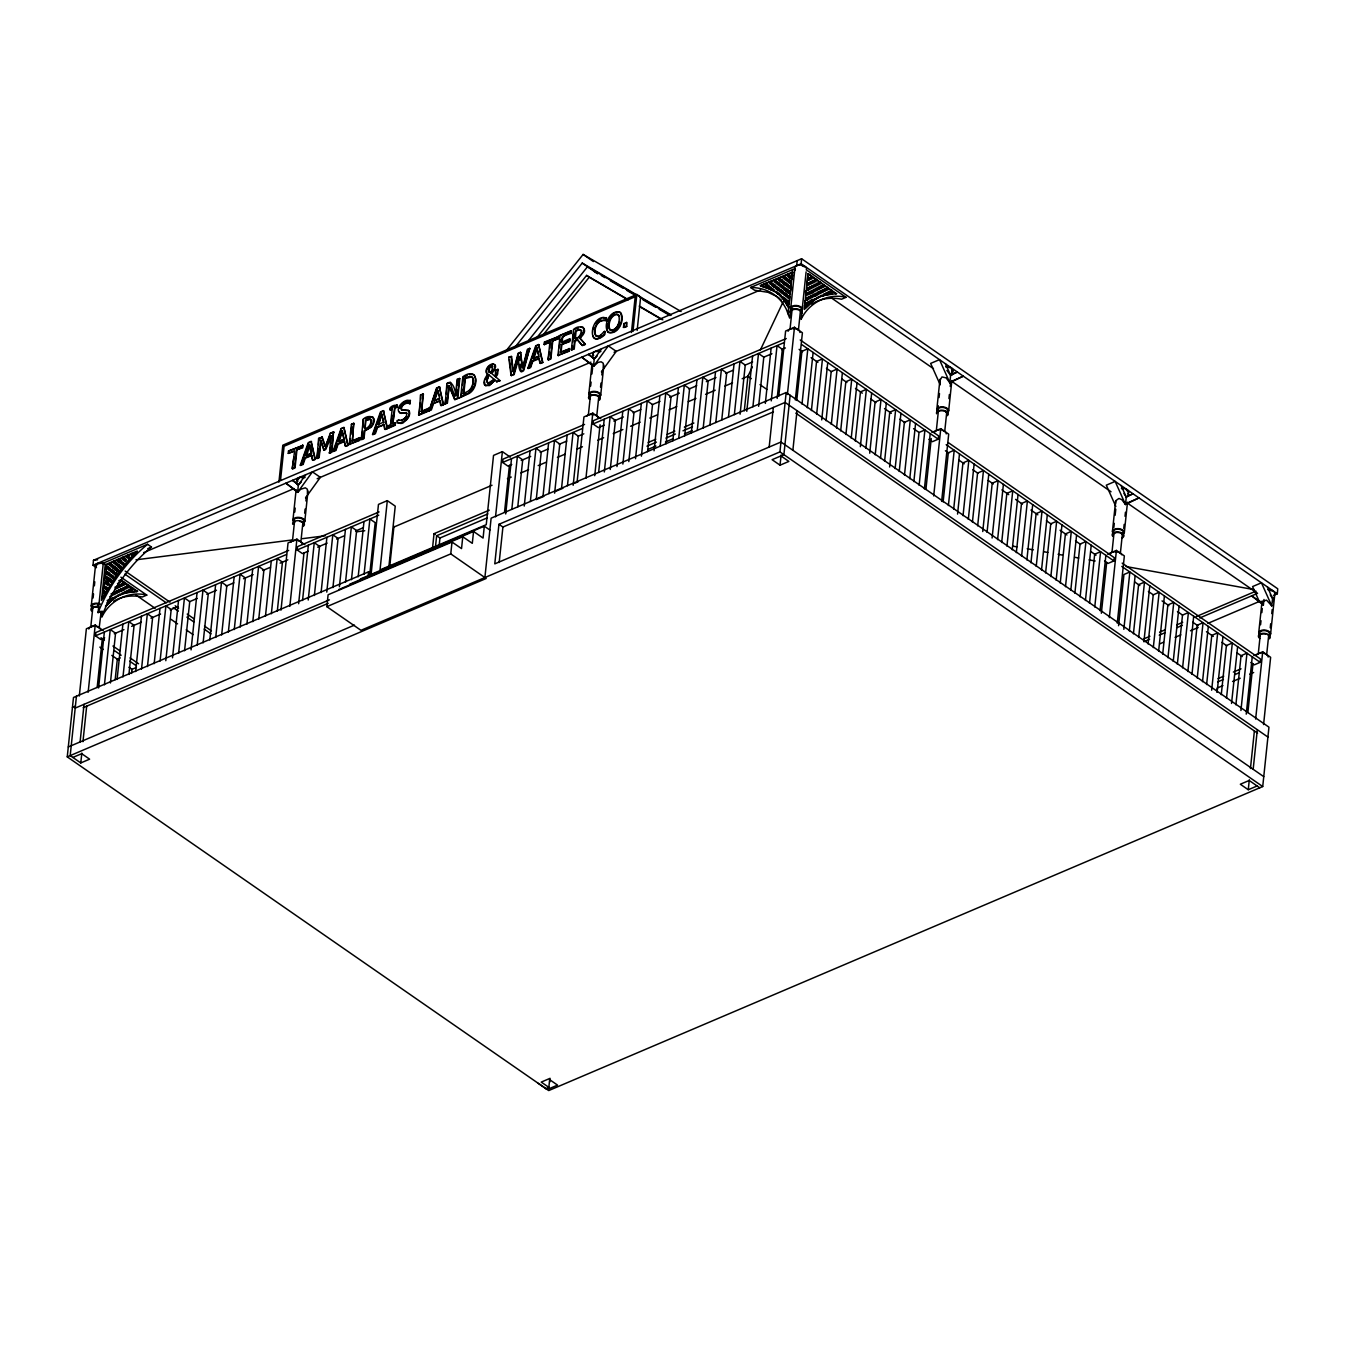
<?xml version="1.0" encoding="UTF-8"?>
<svg xmlns="http://www.w3.org/2000/svg" width="1345" height="1345" viewBox="0 0 1345 1345"><rect width="100%" height="100%" fill="white"/><g stroke="black" fill="none" stroke-linecap="round" stroke-linejoin="round"><path stroke-width="1.5" d="M102.052 615.371L101.211 611.42L98.084 612.614L103.279 563.135L147.547 544.288L151.514 547.045A103.918 61.063 -55.3 0 0 107.734 602.56L102.052 615.371L100.892 611.555L99.059 611.723M484.536 381.997L485.041 385.04M96.487 567.674L93.04 565.287L93.477 560.277L801.586 258.744L1277.75 588.791L1277.313 593.801L1273.446 595.448M796.711 265.637L797.148 260.627M1277.313 593.801L801.149 263.754L801.586 258.744M549.718 1082.019L550.088 1078.32L541.228 1082.103L549.18 1087.567L546.221 1088.828L538.286 1083.347M484.889 577.543L491.127 518.161L786.169 392.521L1268.957 727.157L1262.72 786.539L548.71 1090.576L67.25 756.865L73.487 697.483L368.53 571.844L372.498 574.601M76.446 696.222L70.192 755.604L80.784 762.934L89.627 759.168L81.692 753.671L72.849 757.437M79.305 696.021L86.366 628.788L95.226 625.021L103.161 630.519M91.258 605.939L95.495 565.539M93.091 597.97L93.511 593.918M94.369 585.848L94.789 581.797M90.787 626.904L92.872 607.099M80.095 741.936L84.046 704.326M80.784 762.934L81.826 753.049M82.953 741.683L86.685 706.175M88.148 692.255L95.226 625.021M94.604 607.234A4.976 2.74 6 0 1 97.109 607.133L98.118 603.939L100.438 604.023M104.641 637.849L100.791 639.497L95.495 635.832L95.848 632.537L288.687 550.424M105.246 564.665L101.48 600.475L117.284 574.13L137.257 551.03L105.246 564.665L106.877 565.892L105.633 567.607L106.356 570.852L104.86 575.021L105.835 575.794L104.338 579.981L105.313 580.737L103.296 589.867L104.271 590.64L102.775 594.826L103.75 595.583L101.85 596.827M99.194 627.762L101.211 611.42M113.72 601.165A103.918 61.483 66.9 0 1 142.335 596.978L146.773 595.095C128.868 590.623 109.617 600.458 101.884 617.069L102.489 611.252M106.978 581.813L107.247 579.342M97.159 687.564L102.304 638.673M98.588 687.951L104.355 632.066M104.439 684.824L110.256 629.544L115.552 633.209L110.425 682.974M115.166 679.679L117.318 659.201L120.26 657.94M117.082 679.444L122.899 624.164M122.983 676.938L128.801 621.642L134.096 625.324L128.918 674.467M131.524 673.442L131.945 669.339L136.383 667.456M135.626 671.542L141.444 616.262M141.528 669.037L147.345 613.757L152.641 617.422L147.462 666.565M154.171 663.657L159.988 608.36M160.072 661.135L165.889 605.855L171.185 609.52L165.805 660.714M172.513 657.806L178.532 600.475M178.633 653.25L184.433 597.953L189.729 601.618L184.568 650.761M191.057 649.904L197.076 592.573M197.177 645.348L202.977 590.068L208.273 593.733L203.112 642.876M209.82 639.968L215.62 584.671M215.721 637.446L221.521 582.166L226.817 585.832L221.656 634.975M228.364 632.066L234.164 576.786M234.265 629.544L240.066 574.265L245.362 577.93L240.2 627.073M246.908 624.164L252.709 568.885M252.81 621.659L258.61 566.363L263.906 570.045L258.744 619.188M278.919 482.149L282.803 445.212L636.857 294.454L640.64 297.094L637.143 330.416M265.453 616.262L271.27 560.983M280.55 479.997L284.098 446.237L635.193 296.741L631.444 332.484M271.354 613.757L277.171 558.478L282.45 562.143L277.289 611.286M288.267 453.399L288.502 451.029L302.995 445.397L302.743 447.767L296.421 449.919L294.555 467.606L292.252 468.598L294.589 451.247L288.267 453.399L294.101 450.911M292.252 468.598L293.967 457.149M292.722 468.934L295.043 467.942L296.909 450.256M280.987 610.142L288.049 542.909L296.909 539.126L304.844 544.641M292.941 520.061L296.119 489.748M296.757 483.696L297.178 479.661M294.774 512.092L295.194 508.04M292.47 541.026L294.555 521.221M296.741 490.959L285.88 483.174L297.598 492.354L298.371 484.94L305.786 474.684M296.421 449.919L302.255 447.431L302.507 445.061M289.831 606.376L296.909 539.126M308.156 551.198L302.474 553.619L297.178 549.954L297.531 546.642L379.088 511.924M300.877 541.884L302.944 522.095M304.659 513.101L305.096 509.066M305.937 500.979L306.357 496.944M304.811 521.288L307.988 490.975M298.624 603.72L303.987 552.778M316.512 458.258L318.664 457.35L320.967 440.403L319.152 457.687L317 458.595L318.614 438.201L322.262 437.209L325.423 446.523L330.029 435.41M317.201 456.594L318.042 448.574M318.462 444.556L319.101 438.537L322.262 437.209M302.541 600.475L308.358 545.196M308.224 600.005L314.259 542.674L319.538 546.339L314.377 595.482M325.423 446.523L330.315 433.224L333.526 431.863L331.912 452.256L329.592 453.231L330.92 435.612L330.601 443.631M329.592 453.231L330.197 447.482M329.105 452.895L331.425 451.92L333.526 431.863M321.085 592.573L326.902 537.294M326.768 592.119L332.803 534.789L338.083 538.454L332.921 587.597M1262.72 786.539L779.932 451.903L360.964 630.317L326.835 606.662L328.096 594.776L452.004 542.018L461.537 548.609L462.781 536.739L472.297 543.346L473.558 531.46L483.074 538.067L484.318 526.198L489.883 530.048M351.869 440.941L359.636 437.629L359.872 440.336L349.296 444.304L351.415 424.247L353.718 423.255L352.356 441.278L353.718 423.255M349.784 444.64L350.423 438.621M350.843 434.603L351.684 426.584M339.411 586.723L345.446 529.392M349.296 444.304L359.384 440L359.636 437.629M345.531 582.166L351.348 526.887L356.644 530.552L351.465 579.695M361.217 439.227L363.318 419.169C367.656 414.479 377.289 416.16 373.49 423.524A7.061 4.153 -55.3 0 1 371.085 427.306L364.31 430.77L363.52 438.251L361.704 439.563L364.007 438.571L364.798 431.106M361.704 439.563L362.545 431.543M362.965 427.525L363.318 419.169M364.545 428.483C370.884 428.836 374.532 415.05 365.874 420.817L365.033 428.82L365.386 420.481L370.329 419.102L371.623 420.296L371.338 423.742M358.173 576.786L363.991 521.507M364.075 574.265L369.892 518.985L375.188 522.65L369.808 573.844M368.11 575.811L368.53 571.844M371.17 573.676L378.466 504.409L387.31 500.643L395.245 506.14L388.823 567.271M389.966 409.771C395.918 406.963 388.268 412.713 390.185 407.737C394.102 403.231 401.298 405.904 394.505 407.854L392.824 423.81L395.06 422.868L395.329 425.239L388.57 428.13L388.301 425.743L391.008 425.138L388.301 425.743M388.57 428.13L388.789 426.079M390.454 410.107L390.672 408.073L397.431 405.198M390.521 424.801L392.202 408.83M391.21 423.137L392.051 415.151M392.824 423.81L394.993 408.191L397.212 407.232M388.083 427.794L394.842 424.902L395.06 422.868M396.725 406.896L396.943 404.862M387.31 500.643L380.03 569.91L486.251 524.684L493.531 455.4L502.374 451.634L510.31 457.132M398.574 420.027C402.525 421.254 407.989 417.269 406.509 413.016L400.877 413.352L398.574 411.267C395.867 404.879 410.948 394.926 410.141 403.719C406.459 401.029 399.499 405.148 401.298 409.805L409.25 410.847C410.914 414.933 407.854 419.421 404.458 421.59C400.978 426.6 392.975 419.741 399.062 420.363M389.579 567.876L393.967 526.265M409.485 403.45L409.99 400.188M421.069 411.469L428.836 408.174L429.072 410.881L436.503 388.016L439.361 386.788L443.598 404.694L441.16 405.719L440.168 400.793L433.527 403.635L431.358 409.906L418.984 415.168L420.615 394.774L423.406 394.119L421.557 411.805L422.918 393.799M418.984 415.168L420.245 403.13M420.682 399.129L420.615 394.774M428.584 410.544L428.836 408.174M444.758 403.651L446.927 402.727L449.23 385.763L447.414 403.063L445.245 403.988L446.876 383.594C455.888 375.659 459.671 416.227 450.155 382.199M445.245 403.988L445.884 397.969M446.305 393.95L447.145 385.931M432.3 550.239L434.031 533.679L489.244 510.175M435.561 546.036L436.637 535.73L487.848 513.908M439.075 546.255L439.95 538.017L487.361 517.825M455.484 395.094L457.166 379.206L459.805 378.634L457.703 398.692L454.61 399.448L448.742 385.427M455.972 395.43L456.594 389.478M457.014 385.511L457.636 379.542L459.805 378.634M454.61 399.448L457.216 398.355L459.317 378.298M460.747 396.842L462.848 376.785C478.08 365.705 479.728 387.612 468.749 393.665C445.851 403.601 469.203 394.119 471.086 390.907C474.55 386.704 477.408 379.962 474.213 374.902M461.234 397.178L462.075 389.159M462.495 385.141L463.336 377.121L467.303 375.44M465.538 393.16L463.302 393.564L464.916 378.096L469.27 376.516L472.667 377.541M463.79 393.9L465.404 378.433L471.641 376.936M326.835 606.662L450.76 553.888L452.004 542.018M495.935 377.121L497.684 373.977L497.919 369.32L495.935 377.121L500.071 380.652L496.591 381.577L500.071 380.652M495.532 516.833L502.374 451.634M511.739 464.496L507.956 466.127L502.66 462.445L503.013 459.149L584.571 424.415M1267.915 737.06L785.127 402.424L498.945 524.298L494.775 563.874L780.974 442.017L1263.745 776.637M499.18 562.462L502.912 527.038L773.425 411.839M504.526 512.159L509.452 465.286M505.703 513.975L511.503 458.679M511.823 509.402L517.405 456.174L522.701 459.839L517.758 506.93M524.247 506.073L530.048 450.777M550.408 342.302L544.086 344.454L544.338 342.084L558.814 336.469L558.578 338.839L552.24 340.991L550.391 358.678L548.071 359.653L549.937 341.966L549.802 348.204M544.574 344.791L544.826 342.42L558.814 336.469M530.367 501.517L535.949 448.272L541.245 451.937L536.302 499.029M548.071 359.653L549.382 352.138M548.558 359.989L550.862 359.014L552.728 341.327M552.24 340.991L558.091 338.503L558.343 336.132M543.01 496.12L548.609 442.892M560.546 352.087L569.591 348.775L569.355 351.146L557.99 355.433L560.092 335.376L570.969 330.752L571.205 333.459C561 332.181 555.737 349.532 570.045 339.192L569.792 341.563L561.336 344.639L561.033 352.424L561.807 344.976M558.461 355.769L558.881 351.768M559.301 347.75L560.159 339.73M562.059 342.605L562.647 337.107M548.911 493.615L554.51 440.37L559.789 444.035L554.628 493.178M561.336 344.639L569.305 341.243L570.045 339.192M557.99 355.433L568.868 350.81L569.12 348.439M562.16 336.771L570.717 333.123L570.969 330.752M581.191 344.185L577.694 339.966L575.055 341.092L574.214 349.078L571.406 349.717L573.525 329.659C578.535 324.111 588.387 327.356 582.973 334.905C575.341 342.925 587.227 331.24 583.058 327.356M571.894 350.053L572.314 346.052M572.735 342.034L573.575 334.014M571.406 349.717L573.727 348.742L574.567 340.756L577.694 339.966M581.881 332.03C581.259 338.352 570.129 343.446 575.593 330.971L579.493 329.458L581.78 330.601M575.273 338.873L576.08 331.307C584.655 325.339 581.006 338.94 574.803 338.536M561.554 488.235L567.153 434.99M567.455 485.713L573.054 432.485L578.333 436.15L573.172 485.293M577.089 482.115L583.932 416.916L592.792 413.134L600.727 418.648M589.446 395.783A5.968 3.295 6 0 1 588.824 394.068L592.002 363.755M592.624 364.966L581.763 357.182L593.481 366.361L594.255 358.947L592.657 357.585L593.347 352.827A5.968 3.295 6 0 1 600.845 351.264M590.657 386.082L591.077 382.047M591.934 373.96L592.573 367.908M588.353 415.017L590.438 395.228M585.932 478.349L592.792 413.134M604.14 425.154L598.357 427.626L593.061 423.961L593.414 420.649L786.253 338.536M596.743 336.401C592.187 332.871 595.146 325.204 598.592 321.774C601.719 319.606 611.202 320.715 603.939 317.42C589.513 317.487 587.361 350.557 604.359 334.165C605.956 326.885 600.727 337.797 597.096 336.284M606.107 317.571L606.259 320.984M592.809 335.83C594.507 342.118 602.123 337.696 604.846 334.502L604.51 331.206M596.76 415.891L598.828 396.102M600.542 387.108L600.98 383.073M601.82 374.986L602.257 370.951M600.694 395.296L603.871 364.983M594.725 475.693L600.072 424.751M598.643 472.431L604.241 419.203M604.325 471.961L610.142 416.681L615.422 420.346L610.26 469.489M623.492 327.272L623.878 323.59L626.635 322.43L626.736 326.431L623.492 327.272L626.736 326.431M623.979 327.608L623.878 323.59M626.249 326.095L626.635 322.43M616.968 466.58L622.785 411.301M632.974 331.391L636.857 294.454M622.87 464.075L628.687 408.779L633.983 412.461L628.804 461.604M635.512 458.695L641.33 403.399M641.414 456.174L647.231 400.894L652.527 404.559L647.567 451.651M654.057 450.794L659.874 395.497M660.176 446.237L665.775 392.992L671.071 396.657L666.111 443.749M672.819 440.841L678.418 387.612M678.721 438.336L684.319 385.09L689.615 388.755L684.655 435.864M691.364 432.955L696.962 379.71M697.265 430.434L702.863 377.205L708.159 380.87L703.2 427.962M709.908 425.054L715.506 371.808M715.809 422.532L721.408 369.303L726.703 372.969L721.744 420.06M728.469 417.152L734.051 363.923M734.353 414.647L739.952 361.401L745.248 365.067L740.086 414.21M744.289 410.864L748.005 375.507M746.794 411.301L752.595 356.021M752.914 406.745L758.496 353.5L763.792 357.182L758.63 406.325M765.339 403.416L771.139 348.12M771.24 400.894L777.04 345.615L782.336 349.28L777.175 398.423M769.172 447.044L773.325 407.451M778.755 396.237L785.614 331.021L794.475 327.255L802.41 332.753L795.332 400.003M788.019 313.772L792.659 269.588M789.011 304.222L789.801 296.808M789.734 294.017L791.499 287.359L790.776 284.131M791.617 279.491L792.793 275.002L791.818 274.229L793.062 272.514L760.379 285.695L792.39 272.06M750.611 287.494A103.918 61.063 -55.3 0 1 786.27 309.199L789.666 318.126L794.861 268.647L750.611 287.494L754.579 290.234L768.045 292.319L776.3 296.203M791.129 309.905L790.625 309.064A5.968 3.295 6 0 1 796.761 305.517A5.968 3.295 6 0 1 802.091 310.241L801.267 309.669L801.738 313.536A5.968 3.295 6 0 0 796.408 308.829A5.968 3.295 6 0 0 790.272 312.359L791.499 308.291A4.976 2.74 6 0 1 796.711 306.072A4.976 2.74 6 0 1 801.385 309.316L801.149 310.006M790.036 329.138L792.121 309.35M779.932 451.903L786.169 392.521M790.137 395.279L783.9 454.66L772.097 459.687L780.033 465.185L781.109 454.946M787.397 394.505L794.475 327.255M798.442 330.013L800.51 310.207M811.741 304.155A103.918 61.483 66.9 0 1 841.583 299.212L846.022 297.329C828.116 292.857 808.866 302.709 801.132 319.32L806.109 271.892M804.932 303.365L804.411 308.324M805.722 295.95L805.504 291.31L808.866 289.663L808.009 287.746L806.882 288.284L807.74 290.217L808.866 289.663M806.765 286.048L807.79 276.145M836.102 293.546L808.059 273.674L804.293 309.485L814.851 299.616L814.297 298.741L816.516 298.674M796.761 400.44L801.923 351.297L807.824 348.792L802.007 404.072M792.877 450.256L797.03 410.679M807.303 407.737L813.12 352.457M811.405 410.578L816.566 361.435L822.467 358.93L816.65 414.21M821.728 419.926L827.747 362.595M826.032 420.733L831.193 371.59L837.094 369.085L831.294 424.364M836.573 428.029L842.39 372.75M840.675 430.871L845.837 381.728L851.738 379.223L845.921 434.502M851.217 438.167L857.034 382.888M855.302 441.025L860.481 391.883L866.382 389.361L860.346 446.708M865.861 448.322L871.661 393.043M869.727 453.215L875.107 402.02L881.009 399.515L875.208 454.795M880.487 458.46L886.305 403.181M884.59 461.318L889.751 412.175L895.652 409.653L889.633 467.001M895.131 468.615L900.948 413.335M899.217 471.456L904.395 422.313L910.296 419.808L904.479 475.088M909.775 478.753L915.575 423.473M913.86 481.611L919.022 432.468L924.923 429.946L919.123 485.242M924.402 488.907L930.219 433.611M925.915 489.479L931.261 438.537M936.793 409.586L939.97 379.273M937.784 409.687L938.205 405.652M939.062 397.565L939.482 393.53M936.339 430.534L938.406 410.746M928.924 439.327L932.337 441.698L938.238 439.176L938.591 435.881L800.241 339.982M933.699 495.901L940.76 428.651L948.696 434.149L941.635 501.399M944.728 431.409L946.813 411.62M951.083 381.577L963.306 376.146L949.839 382.753L950.612 375.322L945.451 363.772M948.948 398.591L949.368 394.539M950.226 386.469L950.646 382.417M951.503 374.347L951.924 370.295M948.662 410.813L951.856 380.5M952.479 374.448L952.916 370.396M943.131 501.904L948.309 452.761L954.21 450.239L948.393 505.535M953.689 509.2L959.489 453.904M957.556 514.093L962.936 462.899L968.837 460.393L963.037 515.673M968.316 519.338L974.133 464.059M972.418 522.196L977.58 473.053L983.481 470.531L977.664 525.828M982.741 531.544L988.777 474.197M987.045 532.334L992.223 483.191L998.124 480.686L992.089 538.017M997.603 539.631L1003.404 484.351M1001.689 542.489L1006.85 493.346L1012.751 490.824L1006.951 546.12M1012.23 549.786L1018.047 494.489M1016.332 552.627L1021.494 503.484L1027.395 500.979L1021.578 556.258M1026.874 559.923L1032.691 504.644M1030.959 562.782L1036.121 513.639L1042.022 511.117L1036.222 566.396M1041.518 570.078L1047.318 514.782M1045.603 572.92L1050.764 523.777L1056.666 521.272L1050.865 576.551M1056.144 580.216L1061.962 524.937M1060.247 583.074L1065.408 533.931L1071.309 531.409L1065.492 586.689M1070.788 590.371L1076.588 535.075M1074.874 593.212L1080.035 544.069L1085.936 541.564L1080.136 596.844M1085.432 600.509L1091.232 545.229M1089.517 603.35L1094.679 554.224L1100.58 551.702L1094.763 606.982M1100.059 610.664L1105.876 555.367M1101.353 613.27L1106.7 562.328M1112.449 531.342L1115.627 501.029M1113.862 527.391L1114.282 523.356M1115.139 515.269L1115.778 509.217M1111.979 552.291L1114.063 532.502M1104.564 561.067L1107.994 563.437L1113.895 560.932L1114.248 557.637L948.242 442.572M1109.339 617.641L1116.417 550.408L1124.353 555.905L1117.275 623.155M1120.385 553.165L1122.453 533.36M1126.74 503.316L1138.963 497.902L1125.496 504.493L1126.269 497.078L1121.108 485.528M1123.747 528.417L1124.185 524.382M1125.025 516.295L1125.446 512.26M1124.319 532.57L1127.497 502.257M1123.949 493.48L1126.269 497.078L1128.152 496.07L1128.556 492.152M1118.569 625.694L1123.949 574.5L1129.85 571.995L1123.832 629.325M1129.329 630.939L1135.146 575.66M1133.431 633.798L1138.593 584.655L1144.494 582.133L1138.677 637.429M1143.973 641.094L1149.79 585.815M1148.058 643.936L1153.237 594.793L1159.138 592.288L1153.321 647.567M1158.617 651.232L1164.417 595.953M1162.702 654.09L1167.863 604.947L1173.765 602.425L1167.964 657.722M1173.244 661.387L1179.061 606.107M1177.346 664.228L1182.507 615.085L1188.408 612.58L1182.591 667.86M1187.887 671.525L1193.704 616.245M1191.973 674.383L1197.151 625.24L1203.052 622.718L1197.235 678.014M1202.531 681.68L1208.331 626.4M1206.616 684.521L1211.778 635.378L1217.679 632.873L1211.66 690.204M1216.805 692.12L1217.225 688.018L1222.958 685.58M1217.158 691.818L1222.975 636.538M1221.26 694.676L1226.421 645.533L1232.323 643.011L1226.505 698.307M1231.532 703.452L1237.619 646.676M1235.887 704.814L1241.065 655.671L1246.966 653.166L1240.931 710.496M1246.227 714.161L1252.245 656.831M1247.857 712.631L1253.002 663.724M1258.735 632.738L1261.929 602.425M1260.568 624.753L1261.005 620.717M1261.845 612.631L1262.266 608.596M1258.281 653.687L1260.349 633.899M1262.535 603.636L1251.674 595.835L1263.392 605.031L1263.981 599.466M1250.867 662.48L1254.28 664.85L1260.181 662.328L1260.534 659.033L1122.184 563.135M1259.761 787.8L1249.186 780.47L1240.325 784.236L1248.261 789.734L1249.303 779.831M1250.447 768.483L1254.381 730.974M1255.642 719.037L1262.703 651.804L1270.638 657.301L1263.577 724.551M1253.17 769.306L1257.323 729.73M1266.671 654.561L1268.755 634.756M1271.782 605.906L1261.442 582.805L1252.582 586.571L1259.492 601.972L1266.586 600.173L1271.782 605.906L1272.572 598.475L1267.393 586.924M1270.252 627.796L1270.672 623.761M1271.748 613.656L1272.168 609.604M1273.009 601.534L1273.446 597.483M1270.605 633.966L1274.858 593.548M497.919 369.32L495.649 370.295L495.279 376.516L495.733 374.028M607.234 323.405L607.419 331.173M473.221 384.535L473.659 380.248L472.196 377.205M307.467 494.069L307.366 489.227L305.315 487.798L300.591 489.311L297.598 492.354L295.984 490.992L296.757 491.446M603.35 368.076L603.249 363.234L601.198 361.805L598.138 362.343L593.481 366.361L591.867 364.999L592.641 365.437M619.389 322.094L617.641 326.667L613.639 330.282M522.65 367.942L527.425 349.296L529.695 348.321L523.693 370.581C516.144 377.71 519.271 346.085 519.742 360.342M523.188 366.109L527.913 349.633L530.182 348.658M513.319 371.775L518.077 353.281L520.431 352.272L522.432 366.025M513.908 369.757L518.565 353.617L520.902 352.609M513.101 369.875L511.571 356.593L508.713 357.266L511.05 375.423L513.605 374.33L518.817 356.206M511.05 375.423L514.093 374.667L519.304 356.543M593.061 329.475L593.683 327.356M520.599 371.354L523.205 370.245L529.695 348.321M300.271 465.185L302.608 464.176L304.777 457.905L311.435 455.081L312.897 460.343L315.352 459.301L311.098 441.412L308.24 442.623L300.271 465.185L303.096 464.513L305.265 458.241L311.906 455.417M333.072 451.214L335.409 450.222L337.578 443.934L344.219 441.11L345.699 446.372L348.136 445.329L343.9 427.441L341.042 428.651L333.072 451.214L335.897 450.558L338.049 444.27L344.707 441.446M372.531 434.418L374.868 433.409L377.037 427.138L384.166 424.65L377.508 427.475L375.339 433.746L372.531 434.418L380.5 411.856L383.359 410.645L387.595 428.534L384.67 429.24L383.678 424.314M418.497 414.832L430.871 409.569L433.04 403.298L440.168 400.793M527.778 368.311L530.115 367.303L532.267 361.032L538.925 358.207L540.404 363.469L542.842 362.427L538.605 344.539L535.747 345.749L527.778 368.311L530.586 367.639L532.755 361.368L539.412 358.543M588.824 394.068L589.11 393.244A5.968 3.295 6 0 1 598.004 392.152A5.968 3.295 6 0 1 598.727 397.431M800.914 312.965L801.032 312.612A4.976 2.74 6 0 0 800.931 311.889M309.821 445.094C300.927 476.937 309.871 425.777 311.502 453.416L307.938 454.929M338.452 441.395L342.118 430.803L344.303 439.445L338.452 441.395L344.303 439.445M338.94 441.732L342.605 431.14M382.064 414.327L378.399 424.919L381.577 413.991L383.762 422.649L381.577 413.991M437.596 390.151L439.765 398.792L433.914 400.743L437.596 390.151L439.092 395.464M434.401 401.079L438.066 390.487M536.823 347.884L539.009 356.543L533.158 358.476L536.823 347.884L538.672 354.878M533.646 358.812L537.311 348.221M399.213 408.443L403.063 402.844L410.477 400.524M300.759 465.521L308.728 442.959L311.586 441.748M333.56 451.55L340.857 430.871M373.002 434.754L380.988 412.192L383.829 410.982M429.021 410.897L436.99 388.335L439.849 387.125M528.249 368.648L536.235 346.085L539.076 344.875M493.01 369.404L490.69 372.901L488.588 371.489L489.126 367.588L490.841 366.092L492.791 366.479M607.839 321.253L613.824 313.385M320.48 440.067L323.741 449.903L325.154 449.314L330.92 435.612M323.741 449.903L325.641 449.65L331.408 435.948M485.041 379.811C494.237 365.638 479.123 382.585 485.629 385.628M742.154 378.752L747.921 376.281L752.359 366.916M760.345 350.036L783.412 301.263M472.583 386.486L471.675 388.217A7.666 4.506 -55.3 0 1 469.422 390.84M103.498 598.054L103.884 595.751M106.02 593.397L106.978 590.136M110.24 584.671L108.726 588.723L107.718 587.984L106.49 589.698L107.465 590.455M406.913 416.563L401.718 420.514M112.509 581.09L115.149 577.745M490.202 383.14L488.723 383.476L486.587 381.627L488.907 374.919L494.103 379.307L491.278 382.552M485.141 385.292L489.345 385.611L494.994 380.063L490.387 384.435L485.881 385.662M110.324 563.252L109.096 564.95L110.071 565.724L111.299 564.009L109.668 562.782M106.104 573.323L107.331 571.608L108.306 572.382L107.079 574.08L106.104 573.323L108.743 575.156M114.745 561.353L113.518 563.067L114.493 563.841L115.72 562.126L114.09 560.899M106.558 579.039L105.582 578.266L106.81 576.551L107.785 577.324L106.558 579.039L110.172 581.628M114.224 566.312L115.199 567.069L113.972 568.784L112.997 568.01L114.224 566.312L116.88 568.145M119.184 559.47L120.159 560.243L118.915 561.958L117.94 561.184L118.511 559.016M111.416 579.93L108.76 578.098L107.533 579.796L109.197 580.872M114.947 569.54L116.191 567.842L117.166 568.599L115.922 570.314L114.947 569.54L117.587 571.39M123.605 557.587L122.361 559.301L123.336 560.058L124.581 558.36L122.933 557.133M108.508 580.569L109.735 578.854L108.76 578.098M104.54 588.168L105.767 586.454L106.743 587.227L105.515 588.925L104.54 588.168L107.18 590.001M115.67 572.785L114.426 574.5L115.401 575.256L116.645 573.558L115.67 572.785L118.31 574.618M119.369 567.657L120.613 565.959L121.588 566.716L120.344 568.431L119.369 567.657L122.025 569.49M128.027 555.704L126.783 557.418L127.775 558.175L129.002 556.477L127.371 555.25M117.62 574.315L116.09 575.862M118.848 572.617L122.395 567.422M123.79 565.774L129.238 559.385M131.793 553.367L132.029 557.469M132.197 556.292L133.424 554.594L132.449 553.821M297.598 492.354L312.427 471.86L320.362 477.357L305.534 497.869M593.162 357.652L588.404 354.34L594.255 358.947L601.669 348.691M593.481 366.361L608.31 345.867L616.245 351.364L601.417 371.859M766.499 283.829L767.474 284.602L766.246 286.3L765.271 285.543L765.843 283.375M770.92 281.946L769.693 283.644L770.668 284.417L771.912 282.702L770.265 281.492M771.643 285.19L772.887 283.476L773.863 284.249L772.618 285.947L771.643 285.19L774.283 287.023M775.359 280.063L774.115 281.761L775.09 282.534L776.334 280.819L774.686 279.609M765.271 285.543L770.366 289.074L771.391 287.662L770.416 286.888L769.172 288.603L761.035 286.149M779.781 278.18L780.756 278.936L779.512 280.651L778.536 279.878L779.125 277.709M775.544 288.25L776.788 286.535L777.763 287.309L776.519 289.007L775.544 288.25L778.2 290.083M784.202 276.297L782.975 277.995L783.95 278.768L785.177 277.053L783.547 275.826M774.737 291.478L774.317 289.948L772.568 290.251L773.341 289.192L772.366 288.418L771.458 289.663L770.366 289.074M775.762 292.184L776.267 291.495L779.881 294.084L778.402 294.017M782.454 282.954L783.681 281.239L784.656 281.996L783.429 283.711L782.454 282.954L785.093 284.787M788.624 274.414L787.397 276.112L788.372 276.885L789.599 275.17L787.968 273.943M776.771 292.891L776.267 291.495M777.797 293.597L781.142 295.312L781.495 296.959L783.109 296.841L783.177 298.859L784.085 297.615L785.06 298.388L784.034 299.8L788.237 306.61M788.103 279.356L786.875 281.055L787.851 281.828L789.095 280.113L788.103 279.356L790.759 281.189M789.347 277.642L790.591 275.944L791.566 276.7L790.322 278.415L789.347 277.642L791.986 279.474M783.883 289.427L785.11 287.712L786.102 288.486L784.858 290.201L783.883 289.427L787.497 292.033L786.522 291.26L787.766 289.545M787.783 292.487L789.027 290.789L790.003 291.546L788.758 293.26L787.783 292.487L790.44 294.32M784.791 300.86L786.035 299.145L787.01 299.918L785.766 301.616L784.791 300.86L787.447 302.692M787.783 305.937L791.079 308.224M595.6 323.557L601.45 318.546M604.191 332.568L605.166 331.475M504.829 352.373L583.125 254.424L681.091 311.519M514.362 347.985L582.217 263.082L671.105 314.881M528.703 340.319L587.496 266.747L636.387 295.244M536.84 337.645L586.588 275.406L628.334 299.733M542.102 336.2L589.228 277.238L625.526 298.388M370.447 425.373L368.9 426.92M297.279 483.645L292.504 480.333L298.371 484.94L301.381 481.897M594.255 358.947L597.264 355.887M105.549 605.838L115.603 597.365M105.498 606.612L111.971 600.005M805.588 307.887L811.27 302.221M134.231 555.216L134.668 553.619M137.106 552.257L135.038 553.232M494.792 376.18L491.194 373.053L494.119 369.673L494.943 365.134M147.547 544.288C125.657 562.429 108.642 586.252 98.084 612.614L99.295 611.622M813.321 300.708L811.556 301.784L810.934 300.389L809.808 300.927L810.531 302.524M951.487 381.896L949.839 382.753L946.107 377.861L941.971 376.936L939.852 380.517L940.239 384.468M114.863 597.684L119.453 595.196L117.301 595.398L118.36 595.801M601.434 335.174L598.542 336.553L596.255 336.065M946.88 370.43L950.612 375.322L952.495 374.33L951.672 374.599M1115.509 504.173L1115.862 500.659L1118.889 498.457L1121.764 499.6L1125.496 504.493L1127.379 503.501L1126.555 503.77M117.469 583.579L118.595 583.024M116.09 586.605L117.217 586.05L118.074 587.967L116.948 588.522M123.942 582.755L122.815 583.293L123.69 585.226L124.799 584.671L124.681 582.435M114.712 589.614L115.838 589.076L114.964 587.143M127.909 585.495L126.783 586.05L127.657 587.984L128.767 587.429L128.649 585.193M109.702 596.76L110.828 596.222M124.278 589.631L123.168 590.169L122.294 588.253L123.421 587.698L124.278 589.631L121.336 590.875M131.877 588.253L130.751 588.807L131.625 590.724L132.735 590.169L132.617 587.933M106.927 602.812L108.054 602.257L107.196 600.341M110.307 601.165L109.18 601.719L108.323 599.786L109.433 599.248L111.063 600.845M811.287 276.751L810.161 277.289L811.035 279.222L812.145 278.667L812.027 276.431M815.255 279.491L814.128 280.046L815.003 281.962L816.112 281.424L815.995 279.172M819.223 282.248L818.096 282.786L818.971 284.72L820.08 284.165L819.962 281.929M805.504 291.31L806.63 290.755M823.19 284.989L822.064 285.543L822.938 287.46L824.048 286.922L823.93 284.686M812.834 292.42L811.707 292.958L810.85 291.041L811.976 290.486L812.834 292.42L809.892 293.664M827.158 287.746L826.032 288.301L826.906 290.217L828.016 289.663L827.898 287.426M805.588 300.658L805.201 300.893M807.824 299.565L806.697 300.103L805.84 298.187L806.966 297.632L807.824 299.565L804.882 300.809M816.802 295.16L815.675 295.715L814.818 293.782L815.944 293.244L816.802 295.16L813.859 296.421M811.354 299.985L812.464 299.447M831.126 290.503L830 291.041L830.874 292.975L831.983 292.42L831.866 290.184M807.303 304.508L806.176 305.063L805.319 303.129L806.445 302.591L807.303 304.508L804.36 305.769M809.555 303.415L808.429 303.953L807.572 302.037L808.681 301.482L810.312 303.079M950.612 375.322L957.354 372.027L952.041 374.297M1126.269 497.078L1133.011 493.783L1127.698 496.036M302.995 445.397L288.502 451.029M334.014 432.199L330.315 433.224M344.387 427.777L341.042 428.651M354.206 423.591L351.415 424.247M365.268 418.883L372.582 416.967M450.642 382.535L446.876 383.594M511.571 356.593L508.713 357.266M571.457 331.089L560.092 335.376M578.484 328.096L573.525 329.659M544.086 344.454L549.937 341.966M561.571 342.269L569.557 338.873M498.407 369.656L495.649 370.295M305.668 455.35L311.502 453.416M377.911 424.583L383.275 422.313M433.914 400.743L439.277 398.456M533.158 358.476L538.521 356.206M364.31 430.77C369.791 429.29 375.743 422.918 372.884 417.135M463.302 393.564L467.791 391.395A7.666 4.506 -55.3 0 0 471.187 387.881L472.734 384.199L472.868 378.315M353.903 440.622L360.124 437.966M421.557 411.805L429.324 408.51M562.748 351.684L569.591 348.775M393.312 424.146L395.531 423.204M311.435 455.081L312.41 460.007L315.352 459.301M344.219 441.11L345.211 446.036L348.136 445.329M384.67 429.24L387.595 428.534M439.68 400.457L440.672 405.383L443.598 404.694M538.925 358.207L539.917 363.133L542.842 362.427M581.881 345.262L585.378 344.32L582.368 345.598L577.207 339.629M93.04 565.287L801.149 263.754M105.902 565.135L136.871 551.938M147.681 548.676L151.514 547.045M143.629 552.627L294.034 488.571M317.168 478.719L590.959 362.141M614.093 352.289L760.648 289.881M808.059 273.674L836.018 293.882M791.549 308.661L790.625 309.064L791.583 309.014M120.596 594.709L119.537 594.288L121.756 594.221M122.899 593.75L121.79 593.195L125.304 592.977M815.003 299.01L818.701 297.43L813.624 300.271L812.061 299.834L812.582 301.028M819.845 296.959L818.786 296.539L821.005 296.472M822.148 295.984L821.038 295.446L823.812 295.53L823.274 294.336L824.401 293.798L825.023 295.194L836.758 293.58M117.267 596.423L115.048 596.491L116.174 597.045M124.564 593.296L124.026 592.103L125.152 591.548L126.514 592.624M817.609 298.052L816.549 297.632L827.024 294.505M822.064 296.438L825.763 294.874M115.115 597.718L112.812 597.6L114.073 598.475M125.774 592.943L137.509 591.329L120.714 579.678M811.741 300.86L815.423 299.279M126.985 592.59L126.279 590.993L127.388 590.455L129.002 592.069M826.233 294.841L825.511 293.244L826.637 292.689L828.234 294.303M109.365 600.795L113.047 599.231M808.614 303.029L812.296 301.465M832.101 293.748L827.511 294.622M97.765 607.234L98.689 606.847A5.968 3.295 6 0 0 92.334 607.368A5.968 3.295 6 0 0 91.544 610.966M128.263 592.372L137.509 591.329M95.495 635.832L286.401 554.543M297.178 549.954L378.735 515.219M502.66 462.445L582.318 428.534M593.061 423.961L783.967 342.656M114.291 633.747L123.925 629.645M131.642 626.35L141.292 622.247M150.926 618.145L160.576 614.043M170.21 609.941L177.927 606.645M189.494 601.719L197.211 598.441M206.844 594.339L216.495 590.236M226.128 586.117L233.845 582.839M243.495 578.737L253.129 574.634M262.763 570.515L270.479 567.237M280.13 563.135L287.847 559.839M317.655 547.146L327.138 543.111M336.62 539.076L344.202 535.848M355.584 531.006L363.167 527.761M521.221 460.461L530.703 456.426M540.186 452.391L547.785 449.163M559.167 444.304L566.749 441.076M578.131 436.234L583.814 433.813M613.791 421.052L623.424 416.95M633.075 412.848L640.775 409.552M652.359 404.626L660.059 401.348M669.709 397.246L679.343 393.127M688.993 389.024L696.71 385.746M706.344 381.644L715.994 377.525M725.628 373.422L733.344 370.144M744.911 365.218L752.628 361.923M764.195 356.997L771.912 353.718M781.546 349.616L785.413 347.968M393.883 527.055L492.018 485.259M507.401 478.702L511.251 477.071M520.868 472.969L528.568 469.691M538.185 465.605L545.885 462.327M557.435 457.401L565.135 454.122M576.669 449.213L582.452 446.759M597.836 440.202L603.619 437.747M613.236 433.645L622.853 429.543M630.553 426.264L640.17 422.179M649.786 418.076L657.486 414.798M669.037 409.889L676.737 406.61M688.27 401.684L695.97 398.406M705.587 394.32L715.221 390.218M724.837 386.116L732.537 382.837M648.172 442.488L655.788 439.243M667.221 434.385L674.837 431.14M684.353 427.088L693.869 423.036M646.962 446.17L656.444 442.118M665.926 438.083L675.409 434.048M683.008 430.82L692.49 426.785M648.374 449.264L655.957 446.036M665.439 442.001L673.038 438.756M684.403 433.914L692.003 430.686M536.268 499.6L543.868 496.355M555.3 491.497L562.916 488.252M574.332 483.393L578.131 481.779M360.41 578.955L484.318 526.198M349.633 584.234L473.558 531.46M338.856 589.513L462.781 536.739M72.445 707.386L75.404 706.125M75.185 708.109L329.441 599.836M83.155 707.672L328.23 603.317M68.292 746.963L354.475 625.106M67.25 756.865L486.201 578.468L450.76 553.888M780.033 465.185L788.876 461.419L780.941 455.921M931.9 432.417L940.76 428.651M1107.557 554.174L1116.417 550.408M1144.124 638.74L1149.908 636.286M1159.558 632.184L1165.342 629.712M1176.909 624.786L1182.692 622.332M1196.193 616.582L1255.961 591.128M1143.822 641.767L1149.605 639.312M1159.239 635.193L1165.022 632.738M1176.589 627.812L1182.373 625.341M1199.723 617.96L1257.575 593.33L1126.555 502.509M1159.625 643.919L1163.475 642.271M1175.059 637.345L1180.843 634.89M1190.493 630.771L1198.21 627.493M1207.86 623.374L1259.946 601.198M1253.843 655.57L1262.703 651.804M1218.015 678.62L1223.765 676.165M1233.365 672.08L1241.048 668.818M1217.662 681.915L1223.412 679.46M1234.945 674.568L1238.779 672.92M1232.558 681.495L1240.224 678.233M1249.824 674.148L1253.658 672.5M546.053 1088.71L549.012 1087.449M1248.261 789.734L1257.121 785.968M118.713 595.499L127.775 592.271M615.489 312.511L619.793 312.124M469.472 374.616L473.356 374.381M488.235 383.14L494.103 379.307M492.136 366.26L489.614 367.925L489.059 371.825M603.064 317.992L606.578 317.908M93.477 560.277L97.63 559.755M135.979 559.823L291.966 540.001M302.373 538.672L325.238 535.781M356.442 531.813L364.764 530.754M580.973 327.205L582.805 327.272M612.513 330.635C603.064 329.323 612.244 308.274 619.339 315.907M400.39 413.016L406.98 413.352M396.943 422.868C403.433 423.843 410.982 417.152 408.762 410.511M408.292 410.191L401.785 410.141C400.053 405.904 406.207 401.55 409.973 403.786M760.379 285.695L773.543 290.654M103.279 563.135L104.355 563.336M98.723 604.056L97.462 603.821A4.976 2.74 6 0 0 92.771 607.486M1012.785 546.137L1016.904 546.877M1027.21 548.743L1033.38 549.853M1043.686 551.702L1047.805 552.442M1058.095 554.308L1062.214 555.048M1074.588 557.267L1078.707 558.007M1088.996 559.873L1095.183 560.983M1126.068 566.548L1253.775 589.564M494.641 364.512L493.329 364.226C489.109 364.747 484.536 370.447 487.445 374.28M608.629 332.568C618.162 333.56 624.517 320.127 620.264 312.427M618.212 314.528C610.966 313.755 607.368 324.279 610.042 329.895M610.243 330.113C617.473 330.887 621.02 320.362 618.381 314.747M605.384 320.648C597.718 318.597 592.725 329.979 596.054 335.897M489.176 372.094L490.202 372.565L492.119 370.194L492.304 366.143M488.37 374.767C482.838 372.195 488.185 364.176 492.858 363.89L495.431 365.47L495.565 366.983L493.447 371.674L491.194 373.053M640.018 297.346L670.785 315.285M594.12 271.337L597.735 273.438M601.333 275.54L604.947 277.642M610.378 280.802L623.021 288.183M626.635 290.285L635.664 295.547M642.893 299.75L655.536 307.131M659.151 309.232L669.995 315.554M639.228 306.072L662.816 319.824M640.052 306.862L661.824 319.555M1262.552 604.107L1261.795 603.67L1263.392 605.031M607.654 331.896C617.221 336.603 625.576 320.446 620.751 312.763C611.118 307.971 602.274 324.935 608.142 332.232M846.022 297.329L806.327 269.824A5.968 3.295 6 0 0 800.225 265.066A5.968 3.295 6 0 0 795.383 269.504M831.748 298.187L933.464 368.681M952.428 381.829L1111.037 491.766M778.536 279.878L781.193 281.71M773.022 290.369L779.428 294.74M763.624 284.316L762.396 286.014M770.803 289.209L774.115 291.495M777.141 293.143L780.588 296.085M779.932 295.614L784.135 298.792M768.516 288.149L771.173 289.982M781.68 297.447L784.976 299.733M780.823 296.505L784.034 299.8M777.309 296.909L779.36 298.321M801.603 344.471L938.238 439.176M946.174 444.674L1113.895 560.932M1121.831 566.43L1260.181 662.328M799.115 349.347L802.528 351.717M811.069 357.635L817.894 362.377M826.435 368.295L831.563 371.842M841.819 378.954L846.93 382.501M855.47 388.419L862.313 393.16M870.854 399.078L875.982 402.626M884.522 408.544L891.348 413.285M899.889 419.203L905.017 422.75M913.558 428.668L918.669 432.216M945.417 450.76L948.83 453.13M959.103 460.242L964.23 463.806M972.788 469.741L977.933 473.289M988.205 480.417L993.333 483.965M1001.89 489.899L1008.733 494.641M1015.576 499.382L1022.419 504.14M1030.976 510.058L1037.836 514.816M1046.393 520.734L1051.521 524.298M1060.079 530.233L1066.921 534.974M1075.479 540.909L1080.607 544.473M1090.879 551.584L1096.024 555.149M1134.726 581.965L1139.837 585.529M1148.378 591.447L1153.506 594.994M1162.046 600.912L1168.889 605.654M1177.43 611.571L1182.541 615.119M1192.796 622.231L1197.924 625.778M1206.465 631.696L1213.291 636.437M1221.832 642.355L1226.959 645.903M1237.198 652.997L1242.326 656.562M583.125 254.424L593.414 261.552M747.921 376.281L751.384 378.685M760.009 384.653L766.902 389.445M582.217 263.082L597.651 273.792M795.803 413.134L1257.558 733.176M586.588 275.406L589.228 277.238M488.907 374.919L487.008 380.332L487.663 383.056M498.945 524.298L502.912 527.038M434.031 533.679L435.36 534.604M436.637 535.73L439.95 538.017M117.94 561.184L120.579 563.017M125.169 571.104L169.991 602.157M175.169 605.754L178.616 608.142M187.224 614.11L194.117 618.885M204.474 626.064L211.367 630.839M124.85 574.113L166.225 602.795M173.118 607.57L178.297 611.168M186.905 617.136L193.814 621.911M204.154 629.09L211.047 633.865M112.997 568.01L115.636 569.843M120.882 577.156L146.773 595.095M136.786 591.649L119.974 579.998L120.831 581.931L119.722 582.469L118.848 580.552M136.181 595.179L155.146 608.327M170.68 619.087L177.574 623.878M186.198 629.847L193.108 634.638M105.582 578.266L108.222 580.099M111.383 582.873L113.165 581.544M100.993 637.749L104.406 640.102M112.946 646.037L119.772 650.761M130.028 657.873L138.569 663.791M114.308 650.509L121.134 655.25M129.675 661.168L136.517 665.909M99.866 647.113L103.279 649.467M111.82 655.385L118.646 660.126M128.901 667.238L132.314 669.591M784.572 289.73L785.547 290.486M130.953 558.007L129.977 557.233L128.75 558.948L129.725 559.705M298.371 484.94L296.942 483.78M780.285 299.145L781.226 299.969M494.506 379.727L497.078 381.913M580.099 338.234L585.378 344.32M579.611 337.898L584.89 343.984M1270.252 594.877L1272.572 598.475M783.362 299.347L788.641 307.854M795.315 269.857L794.861 268.647M790.339 307.148L790.843 308.039M399.062 411.604L399.734 412.797M1125.496 504.493L1115.156 481.409L1106.296 485.175L1115.846 506.493M949.839 382.753L939.499 359.653L930.639 363.419L940.189 384.737M112.207 593.195L113.064 595.112L111.938 595.667L111.08 593.75M112.307 599.534L111.685 598.138L110.559 598.693L111.282 600.29M449.97 387.528L455.098 399.784M321.774 436.873L324.952 446.187M320.967 440.403L324.229 450.239M538.605 344.539L542.354 362.091M439.361 386.788L443.11 404.357M383.359 410.645L387.108 428.198M343.9 427.441L347.649 444.993M311.098 441.412L314.864 458.964M342.118 430.803L343.816 439.109M309.333 444.758L311.031 453.08M384.502 426.281L385.158 429.576M791.196 311.956L791.146 311.586A4.976 2.74 6 0 1 791.381 310.897M509.452 359.619L511.537 375.759M520.196 364.125L521.087 371.691M511.083 356.257L512.832 371.439M520.431 352.272L522.179 367.605M934.371 432.687A5.968 3.295 6 0 1 939.079 429.963M942.156 430.282A5.968 3.295 6 0 1 946.241 433.897M788.069 331.273A5.968 3.295 6 0 1 794.34 328.617A5.968 3.295 6 0 1 799.939 332.501M1256.314 655.822A5.968 3.295 6 0 1 1256.6 654.998M1257.272 654.275A5.968 3.295 6 0 1 1261.022 653.115M1264.098 653.435A5.968 3.295 6 0 1 1268.184 657.049M88.82 629.04A5.968 3.295 6 0 1 93.545 626.333M96.605 626.635A5.968 3.295 6 0 1 100.69 630.267M792.777 309.804A4.976 2.74 6 0 1 798.795 309.989M799.771 310.527A4.976 2.74 6 0 1 800.51 311.183M802.225 265.89A4.976 2.74 6 0 1 804.377 266.814M1260.248 634.268A4.976 2.74 6 0 1 1264.939 630.62A4.976 2.74 6 0 1 1268.823 635.159M1259.475 636.857A4.976 2.74 6 0 1 1261.022 634.352M1262.081 634.033A4.976 2.74 6 0 1 1265.864 634.134M1268.016 635.075A4.976 2.74 6 0 1 1268.738 635.731M1269.176 636.437A4.976 2.74 6 0 1 1269.024 637.849M1269.192 590.203A4.976 2.74 6 0 1 1271.63 590.825M1259.895 638.539A5.968 3.295 6 0 1 1259.979 634.067A5.968 3.295 6 0 1 1267.999 634.319A5.968 3.295 6 0 1 1269.31 638.825M1259.374 634.453A5.968 3.295 6 0 1 1261.526 630.317A5.968 3.295 6 0 1 1269.428 631.713A5.968 3.295 6 0 1 1268.638 636.101M1267.696 589.614A5.968 3.295 6 0 1 1274.572 594.372M91.998 610.075A4.976 2.74 6 0 1 93.528 607.57M91.88 607.671A5.968 3.295 6 0 1 92.67 604.073A5.968 3.295 6 0 1 99.042 603.552M96.487 565.64A4.976 2.74 6 0 1 100.421 563.37M101.699 563.42A4.976 2.74 6 0 1 104.137 564.043M96.134 567.254A5.968 3.295 6 0 1 97.462 563.404A5.968 3.295 6 0 1 104.691 563.622M586.672 416.328A5.968 3.295 6 0 1 594.171 414.764M595.583 415.235A5.968 3.295 6 0 1 598.138 417.522M589.9 394.892A4.976 2.74 6 0 1 595.028 391.95A4.976 2.74 6 0 1 599.466 395.884M589.984 398.91A4.976 2.74 6 0 1 589.698 396.775M590.253 396.17A4.976 2.74 6 0 1 592.17 395.363M593.397 395.211A4.976 2.74 6 0 1 597.113 395.867M598.105 396.405A4.976 2.74 6 0 1 599.113 399.179M589.11 399.095A5.968 3.295 6 0 1 594.725 394.707A5.968 3.295 6 0 1 599.382 400.154M596.76 351.65A4.976 2.74 6 0 1 600.542 351.768M593.7 355.383A5.968 3.295 6 0 1 593.061 353.651M290.789 542.321A5.968 3.295 6 0 1 295.227 540.438M298.287 540.757A5.968 3.295 6 0 1 302.373 544.389M294.017 520.885A4.976 2.74 6 0 1 299.784 518.044A4.976 2.74 6 0 1 303.012 522.482M293.681 524.197A4.976 2.74 6 0 1 295.211 521.675M300.069 521.473A4.976 2.74 6 0 1 302.205 522.398M303.365 523.76A4.976 2.74 6 0 1 303.23 525.172M292.706 524.231A5.968 3.295 6 0 1 299.616 520.801A5.968 3.295 6 0 1 303.499 526.147M293.563 521.793A5.968 3.295 6 0 1 295.732 517.64A5.968 3.295 6 0 1 303.634 519.036A5.968 3.295 6 0 1 302.844 523.424M298.17 479.762A4.976 2.74 6 0 1 298.977 478.45M300.877 477.643A4.976 2.74 6 0 1 304.659 477.761M297.817 481.375A5.968 3.295 6 0 1 298.607 477.778A5.968 3.295 6 0 1 304.962 477.256M938.306 411.116A4.976 2.74 6 0 1 940.105 407.669A4.976 2.74 6 0 1 946.695 408.83A4.976 2.74 6 0 1 946.039 412.495M937.667 412.293A4.976 2.74 6 0 1 939.079 411.2M940.138 410.881A4.976 2.74 6 0 1 943.921 410.998M945.081 411.385A4.976 2.74 6 0 1 947.233 413.285M936.557 413.756A5.968 3.295 6 0 1 943.484 410.326A5.968 3.295 6 0 1 947.351 415.672M938.306 412.091A5.968 3.295 6 0 1 938.76 407.451A5.968 3.295 6 0 1 947.149 408.308A5.968 3.295 6 0 1 946.695 412.949M945.955 367.017A4.976 2.74 6 0 1 949.688 367.673M951.386 368.866A4.976 2.74 6 0 1 951.688 370.985M945.754 366.462A5.968 3.295 6 0 1 951.873 368.278A5.968 3.295 6 0 1 951.957 371.96M1110.012 554.426A5.968 3.295 6 0 1 1115.493 551.719A5.968 3.295 6 0 1 1121.764 554.779M1114.686 533.528A4.976 2.74 6 0 1 1114.77 529.795A4.976 2.74 6 0 1 1121.444 530.014A4.976 2.74 6 0 1 1122.537 533.763M1113.879 533.444A4.976 2.74 6 0 1 1119.578 532.738A4.976 2.74 6 0 1 1122.974 535.764M1123.008 537.412A5.968 3.295 6 0 1 1121.999 538M1112.735 536.352A5.968 3.295 6 0 1 1117.577 531.914A5.968 3.295 6 0 1 1123.68 536.689M1113.072 533.057A5.968 3.295 6 0 1 1115.24 528.921A5.968 3.295 6 0 1 1123.142 530.317A5.968 3.295 6 0 1 1122.352 534.705M1121.612 488.773A4.976 2.74 6 0 1 1122.89 488.807M1126.32 489.967A4.976 2.74 6 0 1 1127.48 491.328M1121.411 488.218A5.968 3.295 6 0 1 1127.53 490.034A5.968 3.295 6 0 1 1127.614 493.716M549.617 1079.631L548.71 1088.878L557.553 1085.129L549.617 1079.631M107.852 566.665L106.608 568.363L107.6 569.137L108.827 567.422L107.852 566.665M109.802 568.195L108.575 569.893L109.55 570.667L110.778 568.952L109.802 568.195M112.274 564.782L111.047 566.48L112.022 567.254L113.249 565.539L112.274 564.782M109.281 573.138L108.054 574.853L109.029 575.61L110.256 573.912L109.281 573.138M111.753 569.725L110.525 571.44L111.5 572.197L112.728 570.499L111.753 569.725M116.696 562.899L115.468 564.597L116.443 565.371L117.688 563.656L116.696 562.899M106.289 581.511L105.061 583.209L106.036 583.982L107.264 582.267L106.289 581.511M111.231 574.668L110.004 576.383L110.979 577.139L112.207 575.441L111.231 574.668M113.703 571.255L112.476 572.97L113.451 573.727L114.695 572.029L113.703 571.255M118.663 564.429L117.418 566.127L118.394 566.901L119.638 565.186L118.663 564.429M121.134 561L119.89 562.714L120.865 563.488L122.109 561.773L121.134 561M108.239 583.041L107.012 584.739L107.987 585.512L109.214 583.797L108.239 583.041M110.71 579.628L109.483 581.326L110.458 582.099L111.685 580.384L110.71 579.628M113.199 576.198L111.954 577.913L112.93 578.686L114.174 576.971L113.199 576.198M118.141 569.372L116.897 571.087L117.872 571.844L119.117 570.145L118.141 569.372M123.084 562.546L121.84 564.244L122.815 565.018L124.059 563.303L123.084 562.546M125.556 559.116L124.312 560.831L125.287 561.605L126.531 559.89L125.556 559.116M105.246 591.396L104.019 593.111L104.994 593.885L106.221 592.17L105.246 591.396M768.449 285.359L767.222 287.073L768.197 287.83L769.424 286.132L768.449 285.359M774.838 285.005L773.594 286.72L774.569 287.477L775.813 285.779L774.838 285.005M777.309 281.593L776.065 283.307L777.04 284.064L778.284 282.349L777.309 281.593M779.259 283.123L778.015 284.837L779.007 285.594L780.234 283.896L779.259 283.123M781.731 279.71L780.503 281.408L781.479 282.181L782.706 280.466L781.731 279.71M778.738 288.065L777.511 289.78L778.486 290.554L779.713 288.839L778.738 288.065M781.21 284.652L779.982 286.367L780.957 287.124L782.185 285.426L781.21 284.652M786.153 277.827L784.925 279.525L785.9 280.298L787.128 278.583L786.153 277.827M780.688 289.595L779.461 291.31L780.436 292.084L781.664 290.369L780.688 289.595M783.16 286.182L781.933 287.897L782.908 288.654L784.135 286.956L783.16 286.182M785.631 282.769L784.404 284.484L785.379 285.241L786.606 283.543L785.631 282.769M782.639 291.142L781.411 292.84L782.386 293.613L783.614 291.899L782.639 291.142M787.598 284.299L786.354 286.014L787.329 286.771L788.573 285.073L787.598 284.299M790.07 280.886L788.826 282.601L789.801 283.358L791.045 281.66L790.07 280.886M784.606 292.672L783.362 294.37L784.337 295.143L785.581 293.429L784.606 292.672M787.077 289.242L785.833 290.957L786.808 291.731L788.052 290.016L787.077 289.242M789.549 285.829L788.304 287.544L789.28 288.301L790.524 286.603L789.549 285.829M786.556 294.202L785.312 295.9L786.287 296.673L787.531 294.958L786.556 294.202M788.506 295.732L787.262 297.447L788.237 298.203L789.481 296.505L788.506 295.732M787.985 300.675L786.741 302.39L787.716 303.146L788.96 301.448L787.985 300.675M119.453 584.941L118.326 585.495L119.201 587.429L120.31 586.874L119.453 584.941M121.706 583.848L120.579 584.403L121.437 586.319L122.563 585.781L121.706 583.848M114.443 592.103L113.333 592.641L114.191 594.574L115.317 594.019L114.443 592.103M116.696 590.993L115.569 591.548L116.427 593.464L117.553 592.926L116.696 590.993M118.932 589.9L117.822 590.438L118.679 592.372L119.806 591.817L118.932 589.9M121.184 588.791L120.058 589.345L120.915 591.279L122.042 590.724L121.184 588.791M125.673 586.605L124.547 587.143L125.404 589.076L126.531 588.522L125.673 586.605M129.641 589.345L128.515 589.9L129.372 591.817L130.499 591.279L129.641 589.345M809.051 277.843L807.925 278.398L808.782 280.315L809.909 279.76L809.051 277.843M808.53 282.786L807.404 283.341L808.261 285.258L809.387 284.72L808.53 282.786M810.766 281.693L809.64 282.248L810.514 284.165L811.623 283.61L810.766 281.693M813.019 280.601L811.892 281.139L812.75 283.072L813.876 282.517L813.019 280.601M810.245 286.636L809.118 287.191L809.993 289.108L811.102 288.57L810.245 286.636M812.498 285.543L811.371 286.098L812.229 288.015L813.355 287.46L812.498 285.543M814.734 284.434L813.607 284.989L814.482 286.922L815.591 286.367L814.734 284.434M816.987 283.341L815.86 283.896L816.718 285.812L817.844 285.274L816.987 283.341M807.488 292.689L806.361 293.244L807.219 295.16L808.345 294.605L807.488 292.689M809.724 291.596L808.614 292.134L809.471 294.067L810.598 293.513L809.724 291.596M814.213 289.394L813.086 289.932L813.96 291.865L815.07 291.31L814.213 289.394M816.465 288.284L815.339 288.839L816.196 290.772L817.323 290.217L816.465 288.284M818.701 287.191L817.575 287.746L818.449 289.663L819.559 289.125L818.701 287.191M820.954 286.098L819.828 286.636L820.685 288.57L821.812 288.015L820.954 286.098M809.202 296.539L808.093 297.094L808.95 299.01L810.077 298.456L809.202 296.539M811.455 295.429L810.329 295.984L811.186 297.917L812.313 297.363L811.455 295.429M813.691 294.336L812.582 294.891L813.439 296.808L814.566 296.27L813.691 294.336M818.18 292.134L817.071 292.689L817.928 294.622L819.055 294.067L818.18 292.134M820.433 291.041L819.307 291.596L820.164 293.513L821.291 292.958L820.433 291.041M822.669 289.948L821.543 290.486L822.417 292.42L823.527 291.865L822.669 289.948M824.922 288.839L823.796 289.394L824.653 291.31L825.78 290.772L824.922 288.839M828.89 291.596L827.763 292.151L828.621 294.067L829.747 293.513L828.89 291.596"/></g></svg>
